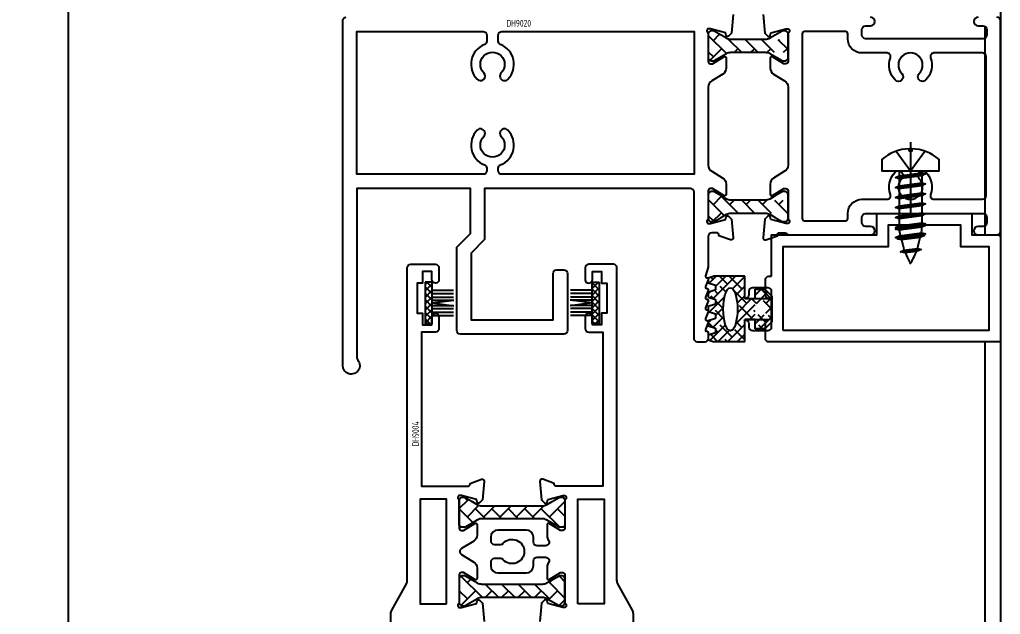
# Model space of a CAD drawing. Header units: millimetres. Extents: x 161920 to 181521, y -136232 to -127655.
# Drawn here: x 180211.3 to 180348.8, y -128738.2 to -128654.9 of the extents above; entities that cross this region are included whole.
import ezdxf
from ezdxf.enums import TextEntityAlignment as Align

# ---------------------------------------------------------------- set-up
doc = ezdxf.new("R2010")
doc.units = ezdxf.units.MM
doc.header["$LTSCALE"] = 10
doc.header["$PDMODE"] = 3
for name, pattern in [('CENTER', [50.800000000000004, 31.75, -6.35, 6.35, -6.35]), ('DASHDOT', [1, 0.5, -0.25, 0, -0.25]), ('DASHED', [19.049999999999997, 12.7, -6.35]), ('LG', [4.1, 4, 0.1])]:
    doc.linetypes.add(name, pattern=pattern)
for name, color, linetype in [('0BZ', 8, 'Continuous'), ('0ZX', 1, 'CENTER'), ('2-NORM', 3, 'Continuous'), ('2FC', 2, 'Continuous'), ('2FJ', 4, 'Continuous'), ('2PJ', 4, 'Continuous'), ('2TC', 8, 'Continuous'), ('2ZC', 3, 'Continuous'), ('CHICUN', 6, 'LG'), ('文字', 2, 'Continuous')]:
    doc.layers.add(name, color=color, linetype=linetype)
doc.styles.add('DIM', font='SimSun.ttf', dxfattribs={"width": 0.7})
doc.styles.add('kld-T', font='ros1.shx', dxfattribs={"width": 0.75, "bigfont": 'hztxt.shx'})
doc.dimstyles.new('5', dxfattribs={"dimscale": 5, "dimtxt": 2, "dimasz": 1, "dimexe": 1, "dimexo": 1, "dimgap": 1, "dimtad": 1, "dimdec": 0, "dimzin": 0, "dimdsep": 46, "dimtxsty": 'DIM', "dimblk": 'ARCHTICK', "dimcen": 0, "dimclrd": 5, "dimclre": 5, "dimclrt": 35, "dimadec": 0, "dimazin": 0, "dimtfac": 0.5, "dimtdec": 0, "dimtix": 1, "dimtmove": 2, "dimatfit": 2, "dimldrblk": 'A', "dimfxl": 0, "dimtolj": 1, "dimtzin": 0, "dimlwd": -1, "dimlwe": -1, "dimarcsym": 0})
pattern_1 = [(315, (175249.7407414573, -136434.0890251059), (2.298945566993703, 4.238599521456507e-16), [4.8768, -1.6256]), (45.00000000000001, (175250.8902134573, -136435.2384971059), (2.298945566993703, 4.238599521456507e-16), [4.8768, -1.6256])]

# ---------------------------------------------------------------- blocks, each defined once
blk = doc.blocks.new('A$C0A494031')
at = {"layer": '2TC'}
h = blk.add_hatch(dxfattribs=at)
h.set_pattern_fill('ANSI37', color=256, scale=0.2, style=0)
h.set_pattern_definition([(45, (-817.036922555526, -920.7952591909361), (-0.4490128060534576, 0.4490128060534577), []), (135, (-817.036922555526, -920.7952591909361), (-0.4490128060534577, -0.4490128060534576), [])])
h.paths.add_polyline_path([(7.25194695405662e-08, 0.9956283963492751), (7.251946998465542e-08, 2.213091647718102e-07), (5.801739443626502, 2.213091647718102e-07), (5.801739443626502, 0.9956283963492751)])
at = {"layer": '2PJ'}
for p, q in [((1.12597679650753, 0.9956283963492751), (1.12597679650753, 4.000000221309165)), ((1.607535945080599, 0.9956283963492751), (1.607535945080599, 4.000000221309165)), ((2.116613594926093, 0.9956283963492751), (2.116613594926093, 4.000000221309165)), ((2.900869758073895, 0.9956283963492751), (2.502518032641092, 4.056676704558413)), ((2.543138990662555, 0.9956283963492751), (2.543138990662555, 4.000000221309165)), ((2.900869758073895, 0.9956283963492751), (3.29922148350488, 4.056676704558413)), ((3.258600525483416, 0.9956283963492751), (3.258600525483416, 4.000000221309165)), ((3.685125921219878, 0.9956283963492751), (3.685125921219878, 4.000000221309165)), ((4.194203571065373, 0.9956283963492751), (4.194203571065373, 4.000000221309165)), ((4.675762719638442, 0.9956283963492751), (4.675762719638442, 4.000000221309165))]:
    blk.add_line(p, q, dxfattribs=at)
blk.add_lwpolyline([(7.25194695405662e-08, 2.213091647718102e-07), (5.801739443626502, 2.213091647718102e-07), (5.801739443626502, 0.9956283963492751), (7.25194695405662e-08, 0.9956283963492751)], close=True, dxfattribs=at)
blk = doc.blocks.new('*U134')
at = {"layer": '0ZX', "linetype": 'DASHDOT', "ltscale": 2}
blk.add_line((-4.013594962482784, 4.547473508864641e-13), (13.62638783478724, 1.136335470164609e-12), dxfattribs=at)
at = {"layer": '2PJ'}
for p, q in [((0, 1.609999999790034), (0.285973902283331, 1.609999999788215)), ((0.951946466399022, -2.109999999998763), (0.4340274357973612, 2.110000000001492)), ((0.7048105975527506, 1.609999999795036), (1.685973902282967, 1.609999999788215)), ((2.351946466398658, -2.109999999998763), (1.834027435796997, 2.110000000001492)), ((2.104810597552387, 1.609999999795036), (3.085973902282603, 1.609999999788215)), ((3.751946466398294, -2.109999999998763), (3.234027435796634, 2.110000000001492)), ((3.751946466397914, -2.109999999998763), (3.234027435796253, 2.110000000001492)), ((3.504810597552932, 1.609999999784122), (7.485973902283151, 1.609999999787987)), ((5.151946466397169, -2.109999999998763), (4.634027435795509, 2.110000000001492)), ((6.551946466396425, -2.109999999998763), (6.034027435794764, 2.110000000001492)), ((7.951946466395681, -2.109999999998763), (7.43402743579402, 2.110000000001492)), ((8.151946466398842, -2.109999999998081), (7.634027435797181, 2.110000000002173)), ((9.351946466394937, -2.109999999998763), (8.834027435793276, 2.110000000001492)), ((9.521514264263716, -1.862038667390835), (9.053160593102804, 1.954103191693548)), ((11.36632298166205, -1.412340550861928), (11.00867691182975, 1.501756683481971)), ((0, -1.609999999777301), (0.6811633047309442, -1.609999999781849)), ((1.100000000000364, -1.609999999775027), (2.08116330473058, -1.609999999781849)), ((2.5, -1.609999999775027), (3.481163304730217, -1.609999999781849)), ((3.899999999999636, -1.609999999775027), (7.881163304730764, -1.609999999781167))]:
    blk.add_line(p, q, dxfattribs=at)
blk.add_lwpolyline([(-2.753989394236669, -0.1999999999989086), (-3.096711439894534, -0.1999999999902684, 0.1728560565554886), (-1.599999999999454, -3.999999999999545), (9.094947017729282e-13, -3.999999999999545), (-9.094947017729282e-13, 4.000000000000455), (-1.599999999999454, 4.000000000000455, 0.1728560565554859), (-3.096711439894534, 0.1999999999911779), (-2.753989394236669, 0.2000000000002728)], format="xyb", close=True, dxfattribs=at)
at = {"layer": '2PJ', "linetype": 'DASHED', "ltscale": 0.5}
blk.add_lwpolyline([(-2.753989394236669, -2.022392732426397), (-9.094947017729282e-13, 4.547473508864641e-13), (-2.753989394236669, 2.022392732427306)], dxfattribs=at)
at = {"layer": '2PJ'}
for points in [[(0.6811633047309442, -1.609999999781394), (0.285973902283331, 1.609999999788215), (0.4340274357973612, 2.110000000001492), (0.70481059755366, 1.609999999784122), (1.100000000000364, -1.609999999774118), (0.951946466399022, -2.109999999998763)], [(2.08116330473058, -1.609999999781394), (1.685973902282967, 1.609999999788215), (1.834027435796997, 2.110000000001492), (2.104810597553296, 1.609999999784122), (2.5, -1.609999999774118), (2.351946466398658, -2.109999999998763)], [(3.481163304730217, -1.609999999781394), (3.085973902282603, 1.609999999788215), (3.234027435796634, 2.110000000001492), (3.504810597552932, 1.609999999784122), (3.899999999999636, -1.609999999774118), (3.751946466398294, -2.109999999998763)], [(3.481163304729836, -1.609999999781394), (3.085973902282223, 1.609999999788215), (3.234027435796253, 2.110000000001492), (3.504810597552552, 1.609999999784122), (3.899999999999256, -1.609999999774118), (3.751946466397914, -2.109999999998763)], [(4.881163304729092, -1.609999999781394), (4.485973902281478, 1.609999999788215), (4.634027435795509, 2.110000000001492), (4.904810597551807, 1.609999999784122), (5.299999999998511, -1.609999999774118), (5.151946466397169, -2.109999999998763)], [(6.281163304728347, -1.609999999781394), (5.885973902280734, 1.609999999788215), (6.034027435794764, 2.110000000001492), (6.304810597551063, 1.609999999784122), (6.699999999997766, -1.609999999774118), (6.551946466396425, -2.109999999998763)], [(7.681163304727603, -1.609999999781394), (7.28597390227999, 1.609999999788215), (7.43402743579402, 2.110000000001492), (7.704810597550319, 1.609999999784122), (8.099999999997022, -1.609999999774118), (7.951946466395681, -2.109999999998763)], [(7.881163304730764, -1.609999999780712), (7.485973902283151, 1.609999999788897), (7.634027435797181, 2.110000000002173), (7.90481059755348, 1.609999999784804), (8.300000000000184, -1.609999999773436), (8.151946466398842, -2.109999999998081)], [(9.081163304726859, -1.609999999781394), (8.685973902279246, 1.609999999788215), (8.834027435793276, 2.110000000001492), (9.104810597549575, 1.609999999784122), (9.499999999996279, -1.609999999774118), (9.351946466394937, -2.109999999998763)], [(9.521514264262807, -1.862038667395837), (9.250731102596548, -1.362038667179832), (8.905107059588774, 1.454103191478907), (9.053160593102804, 1.954103191692183), (9.33828727532182, 1.33723230477949), (9.654890505265941, -1.242448207833377)], [(11.49438921443107, -0.749484187921326), (11.36632298166114, -1.41234055086602), (11.09553981999398, -0.9123405506491059), (10.86062337831663, 1.001756683272788), (11.00867691182975, 1.501756683486064), (11.30048866299239, 0.8304159098058784)]]:
    blk.add_lwpolyline(points, close=True, dxfattribs=at)
for points in [[(8.905107059589684, 1.454103191478907, 0.012378992745279), (8.217674737339623, 1.609999999799356), (7.90481059755348, 1.609999999784804)], [(11.49438921443198, -0.7494841879208712, 0.02955717727004745), (13, 1.136335470164609e-12, 0.03325021381056233), (11.30048866299239, 0.8304159098058784)]]:
    blk.add_lwpolyline(points, format="xyb", dxfattribs=at)
for centre, radius, start, end in [((3.671404178084052, -28.00000012250042), 29.87953765589694, 76.07764451724213, 79.06719388077363), ((5.41345871235808, 12.34886332681049), 14.23774887001626, 281.6888918049649, 285.6353479936418), ((3.388422684534861, 29.41422729814309), 31.29057960516283, 281.5525678774918, 284.2591400734871)]:
    blk.add_arc(centre, radius, start, end, dxfattribs=at)
blk = doc.blocks.new('_ArchTick')
at = {"color": 0, "linetype": 'ByBlock', "const_width": 0.15}
blk.add_lwpolyline([(-0.5, -0.5), (0.5, 0.5)], dxfattribs=at)
blk = doc.blocks.new('*D157')
at = {"color": 5, "ltscale": 0.15}
for p, q in [((180207.8519331652, -128604.5692058768), (180172.8519331652, -128604.5692058768)), ((180177.8519331652, -128604.5692058768), (180177.8519331652, -128654.5692058768)), ((180207.8519331652, -128654.5692058768), (180172.8519331652, -128654.5692058768))]:
    blk.add_line(p, q, dxfattribs=at)
at = {"layer": 'Defpoints', "color": 0, "ltscale": 0.15}
for p in [(180285.6356851617, -128604.5692058768), (180177.8519331652, -128654.5692058768), (180284.6356851617, -128654.5692058768)]:
    blk.add_point(p, dxfattribs=at)
at = {"color": 5, "ltscale": 0.15, "xscale": 5, "yscale": 5, "zscale": 5}
for p, rotation in [((180177.8519331652, -128604.5692058768), 90), ((180177.8519331652, -128654.5692058768), 270)]:
    blk.add_blockref('_ArchTick', p, dxfattribs=dict(at, rotation=rotation))
at = {"color": 35, "ltscale": 0.15, "insert": (180167.8519331652, -128629.5692058768), "char_height": 10, "attachment_point": 5, "rotation": 90, "style": 'DIM'}
blk.add_mtext('\\A1;50', dxfattribs=at)
blk = doc.blocks.new('A')
for p, q in [((-1.435067392276324, 1.147654099946521), (-1.089590771724033, 1.437450103912852)), ((-1.089590771724033, 1.437450103912852), (0, 0)), ((-1.435067392276324, 1.147654099946521), (-0.3688396396728422, 0)), ((-0.3688396396728422, 3.637978807091713e-12), (-2.127066897330224, 0)), ((-1.435067392276324, -1.147654099946521), (-0.3688396396728422, 0)), ((-1.089590771724033, -1.437450103912852), (0, 0)), ((-1.435067392276324, -1.147654099946521), (-1.089590771724033, -1.437450103912852))]:
    blk.add_line(p, q)
for points in [[(-1.435067392276324, 1.147654099946521), (-1.089590771724033, 1.437450103912852), (-0.3688396396728422, 0), (0, 0)], [(-1.435067392276324, -1.147654099946521), (-1.089590771724033, -1.437450103912852), (-0.3688396396728422, 0), (0, 0)]]:
    blk.add_solid(points)
blk = doc.blocks.new('*D158')
at = {"color": 5, "ltscale": 0.15}
for p, q in [((180207.8519331652, -128654.5692058768), (180172.8519331652, -128654.5692058768)), ((180177.8519331652, -128654.5692058768), (180177.8519331652, -128704.5692058768)), ((180207.8519331652, -128704.5692058768), (180172.8519331652, -128704.5692058768))]:
    blk.add_line(p, q, dxfattribs=at)
at = {"layer": 'Defpoints', "color": 0, "ltscale": 0.15}
for p in [(180284.6356851617, -128654.5692058768), (180177.8519331652, -128704.5692058768), (180257.8105943395, -128704.5692058768)]:
    blk.add_point(p, dxfattribs=at)
at = {"color": 5, "ltscale": 0.15, "xscale": 5, "yscale": 5, "zscale": 5}
for p, rotation in [((180177.8519331652, -128654.5692058768), 90), ((180177.8519331652, -128704.5692058768), 270)]:
    blk.add_blockref('_ArchTick', p, dxfattribs=dict(at, rotation=rotation))
at = {"color": 35, "ltscale": 0.15, "insert": (180167.8519331652, -128679.5692058767), "char_height": 10, "attachment_point": 5, "rotation": 90, "style": 'DIM'}
blk.add_mtext('\\A1;50', dxfattribs=at)

msp = doc.modelspace()

# ---------------------------------------------------------------- hatches: boundary and pattern name
at = {"layer": '0BZ'}
h = msp.add_hatch(dxfattribs=at)
h.set_pattern_fill('ANSI38', color=256, scale=0.3)
h.set_pattern_definition([(45, (180307.8644623977, -128700.0460116963), (-0.6735192090801864, 0.6735192090801865), []), (135, (180307.8644623977, -128700.0460116963), (-2.020557627240559, 0.6735192090801866), [2.38125, -1.42875])])
h.paths.add_polyline_path([(180312.9827888506, -128693.9822969907), (180312.9827888506, -128690.8460116963), (180308.664462362, -128690.8460116963), (180307.8644623977, -128691.1126783828), (180307.8644623977, -128691.7793450097), (180308.8644623977, -128692.1126783828), (180308.8644623977, -128692.7793450097), (180307.8644623977, -128693.1126783828), (180307.8644623977, -128693.7793450097), (180308.8644623977, -128694.1126783828), (180308.8644623977, -128694.7793450097), (180307.8644623977, -128695.1126783828), (180307.8644623977, -128695.7793450097), (180308.8644623977, -128696.1126783828), (180308.8644623977, -128696.7793450097), (180307.8644623977, -128697.1126783828), (180307.8644623977, -128697.7793450097), (180308.8644623977, -128698.1126783828), (180308.8644623977, -128698.7793450097), (180307.8644623977, -128699.1126783828), (180307.8644623977, -128699.7793450097), (180308.664462362, -128700.0460116963), (180312.9827888505, -128700.0460116963), (180312.9827888506, -128696.9181943347), (180314.4164760226, -128696.9181943347), (180314.4164760226, -128698.2366071727), (180315.7693242984, -128698.2366071727), (180316.7730484512, -128697.2328830199), (180316.7730484512, -128693.6591403726), (180315.7693242984, -128692.6554162198), (180314.4164760226, -128692.6554162198), (180314.4164760226, -128693.9822969907)])
h.paths.add_polyline_path([(180314.449642129, -128694.6583218194), (180315.9446039913, -128694.6583218194), (180315.9446039913, -128696.252947806), (180314.449642129, -128696.252947806)], flags=16)
edge = h.paths.add_edge_path(flags=16)
edge.add_ellipse((180310.9593403561, -128695.4806381228), major_axis=(1.653224644787743e-15, -3.000000000596629), ratio=0.3353306644191201, start_angle=0, end_angle=360)
at = {"layer": '2TC'}
h = msp.add_hatch(dxfattribs=at)
h.set_pattern_fill('AR-HBONE', color=256, scale=0.016, angle=-89.99999999999999, style=0)
h.set_pattern_definition([(315, (175249.7407414573, -136436.3028279954), (2.298945566993703, 4.238599521456507e-16), [4.8768, -1.6256]), (45.00000000000001, (175250.8902134573, -136437.4522999955), (2.298945566993703, 4.238599521456507e-16), [4.8768, -1.6256])])
edge = h.paths.add_edge_path()
edge.add_line((180319.0430376133, -128682.00279347), (180319.0430376133, -128680.20279347))
edge.add_line((180319.0430376133, -128680.20279347), (180311.0285421826, -128680.20279347))
edge.add_arc((180311.0285421826, -128679.0027931595), 1.200000310549608, 239.9521503416187, 270, ccw=False)
edge.add_line((180310.4276743396, -128680.0415224701), (180309.6605943396, -128679.59864847))
edge.add_line((180309.6605943396, -128679.59864847), (180308.6769713396, -128679.0307544701))
edge.add_arc((180308.572272821, -128679.2127930645), 0.2099995944478963, 60.09487121507249, 90)
edge.add_line((180308.572272821, -128679.00279347), (180308.2605943396, -128679.00279347))
edge.add_arc((180308.2605943396, -128679.40279347), 0.3999999999941082, 90, 180)
edge.add_line((180307.8605943396, -128679.40279347), (180307.8605943396, -128682.8027934701))
edge.add_arc((180308.2605943396, -128682.8027934701), 0.3999999999941651, 180, 270)
edge.add_line((180308.2605943396, -128683.20279347), (180308.5722744439, -128683.20279347))
edge.add_arc((180308.5722744439, -128682.9927934422), 0.2100000278846732, 270, 299.9045499480131)
edge.add_line((180308.6769713396, -128683.17483347), (180309.6605943396, -128682.6069384701))
edge.add_line((180309.6605943396, -128682.6069384701), (180310.4276743396, -128682.1640654701))
edge.add_arc((180311.0285437951, -128683.2027933478), 1.199999877753303, 89.99999999861029, 120.04795056112059, ccw=False)
edge.add_line((180311.0285437951, -128682.00279347), (180319.0430376133, -128682.00279347))
edge = h.paths.add_edge_path()
edge.add_line((180319.0430376133, -128659.4717846117), (180319.0430376133, -128657.6717846117))
edge.add_line((180319.0430376133, -128657.6717846117), (180311.0285421826, -128657.6717846117))
edge.add_arc((180311.0285421826, -128656.4717843011), 1.200000310549608, 239.9521503416187, 270, ccw=False)
edge.add_line((180310.4276743396, -128657.5105136117), (180309.6605943396, -128657.0676396117))
edge.add_line((180309.6605943396, -128657.0676396117), (180308.6769713396, -128656.4997456117))
edge.add_arc((180308.572272821, -128656.6817842061), 0.2099995944478963, 60.09487121507249, 90)
edge.add_line((180308.572272821, -128656.4717846117), (180308.2605943396, -128656.4717846117))
edge.add_arc((180308.2605943396, -128656.8717846117), 0.4000000000013841, 90, 180)
edge.add_line((180307.8605943396, -128656.8717846117), (180307.8605943396, -128660.2717846117))
edge.add_arc((180308.2605943396, -128660.2717846117), 0.3999999999941651, 180, 270)
edge.add_line((180308.2605943396, -128660.6717846117), (180308.5722744439, -128660.6717846117))
edge.add_arc((180308.5722744439, -128660.4617845838), 0.2100000278846732, 270, 299.9045499480131)
edge.add_line((180308.6769713396, -128660.6438246117), (180309.6605943396, -128660.0759296117))
edge.add_line((180309.6605943396, -128660.0759296117), (180310.4276743396, -128659.6330566117))
edge.add_arc((180311.0285437951, -128660.6717844894), 1.199999877760579, 90, 120.0479505623234, ccw=False)
edge.add_line((180311.0285437951, -128659.4717846117), (180319.0430376133, -128659.4717846117))
h = msp.add_hatch(dxfattribs=at)
h.set_pattern_fill('AR-HBONE', color=256, scale=0.016, angle=-89.99999999999999, style=0)
h.set_pattern_definition(pattern_1)
edge = h.paths.add_edge_path()
edge.add_arc((180284.5926464966, -128721.8224190584), 1.200000310506415, 269.9999447562459, 300.047849659773)
edge.add_line((180285.1935143396, -128722.8611483689), (180285.9605943396, -128722.4182743689))
edge.add_line((180285.9605943396, -128722.4182743689), (180286.9442173396, -128721.8503803689))
edge.add_arc((180287.0489158582, -128722.0324189634), 0.2099995944443974, 90.00041433352982, 119.90512877606471, ccw=False)
edge.add_line((180287.0489143396, -128721.8224193689), (180287.3605943396, -128721.8224193689))
edge.add_arc((180287.3605943396, -128722.2224193689), 0.3999999999941792, 0, 89.99999999583122, ccw=False)
edge.add_line((180287.7605943396, -128722.2224193689), (180287.7605943396, -128725.6224193689))
edge.add_arc((180287.3605943396, -128725.6224193689), 0.4000000000232831, -89.99999999583122, 0, ccw=False)
edge.add_line((180287.3605943396, -128726.0224193689), (180287.0489143396, -128726.0224193689))
edge.add_arc((180287.0489142352, -128725.8124193411), 0.2100000278587945, 240.0954500568908, 270.00002847499894, ccw=False)
edge.add_line((180286.9442173396, -128725.9944593689), (180285.9605943396, -128725.4265643689))
edge.add_line((180285.9605943396, -128725.4265643689), (180285.1935143396, -128724.9836913689))
edge.add_arc((180284.5926448841, -128726.0224192467), 1.199999877706056, 59.95204944033578, 89.99997825128142)
edge.add_line((180284.5926453396, -128724.8224193689), (180280.3605943396, -128724.8224193689))
edge.add_line((180280.3605943396, -128724.8224193689), (180276.1285433396, -128724.8224193689))
edge.add_arc((180276.1285447279, -128726.0224189963), 1.199999627396103, 90.00006628698424, 120.0479537681423)
edge.add_line((180275.5276753396, -128724.9836913689), (180274.7605943396, -128725.4265643689))
edge.add_line((180274.7605943396, -128725.4265643689), (180273.7769723396, -128725.9944593689))
edge.add_arc((180273.6722753774, -128725.8124190918), 0.2100002771049206, 269.999716854348, 299.9045317818922, ccw=False)
edge.add_line((180273.6722743396, -128726.0224193689), (180273.3605943396, -128726.0224193689))
edge.add_arc((180273.3605943396, -128725.6224193689), 0.3999999999941792, 180, 269.99999999583116, ccw=False)
edge.add_line((180272.9605943396, -128725.6224193689), (180272.9605943396, -128722.2224193689))
edge.add_arc((180273.3605943396, -128722.2224193689), 0.4000000000232831, 90.00000000416878, 180, ccw=False)
edge.add_line((180273.3605943396, -128721.8224193689), (180273.6722743396, -128721.8224193689))
edge.add_arc((180273.6722737544, -128722.0324192126), 0.2099998436905448, 60.09488938587691, 89.99984033817452, ccw=False)
edge.add_line((180273.7769723396, -128721.8503803689), (180274.7605943396, -128722.4182743689))
edge.add_line((180274.7605943396, -128722.4182743689), (180275.5276753396, -128722.8611483689))
edge.add_arc((180276.1285431154, -128721.8224193087), 1.20000006019889, 239.9521471321191, 270.0000107055206)
edge.add_line((180276.1285433396, -128723.0224193689), (180280.3605943396, -128723.0224193689))
edge.add_line((180280.3605943396, -128723.0224193689), (180284.5926453396, -128723.0224193689))
h = msp.add_hatch(dxfattribs=at)
h.set_pattern_fill('AR-HBONE', color=256, scale=0.016, angle=-89.99999999999999, style=0)
h.set_pattern_definition(pattern_1)
edge = h.paths.add_edge_path()
edge.add_arc((180284.5926464966, -128737.0262993768), 1.200000310506415, 59.95215034022698, 90.0000552437541, ccw=False)
edge.add_line((180285.1935143396, -128735.9875700663), (180285.9605943396, -128736.4304440663))
edge.add_line((180285.9605943396, -128736.4304440663), (180286.9442173396, -128736.9983380663))
edge.add_arc((180287.0489158582, -128736.8162994719), 0.2099995944443974, 240.0948712239353, 269.9995856664702)
edge.add_line((180287.0489143396, -128737.0262990663), (180287.3605943396, -128737.0262990663))
edge.add_arc((180287.3605943396, -128736.6262990663), 0.3999999999941792, 270.0000000041688, 360)
edge.add_line((180287.7605943396, -128736.6262990663), (180287.7605943396, -128733.2262990663))
edge.add_arc((180287.3605943396, -128733.2262990663), 0.4000000000232831, 0, 89.99999999583119)
edge.add_line((180287.3605943396, -128732.8262990663), (180287.0489143396, -128732.8262990663))
edge.add_arc((180287.0489142352, -128733.0362990942), 0.2100000278733464, 89.99997153294164, 119.9045499499926)
edge.add_line((180286.9442173396, -128732.8542590663), (180285.9605943396, -128733.4221540663))
edge.add_line((180285.9605943396, -128733.4221540663), (180285.1935143396, -128733.8650270663))
edge.add_arc((180284.5926448841, -128732.8262991886), 1.199999877706056, 270.0000217487186, 300.04795055966423, ccw=False)
edge.add_line((180284.5926453396, -128734.0262990663), (180280.3605943396, -128734.0262990663))
edge.add_line((180280.3605943396, -128734.0262990663), (180276.1285433396, -128734.0262990663))
edge.add_arc((180276.1285447279, -128732.8262994389), 1.199999627396103, 239.9520462318577, 269.99993371301576, ccw=False)
edge.add_line((180275.5276753396, -128733.8650270663), (180274.7605943396, -128733.4221540663))
edge.add_line((180274.7605943396, -128733.4221540663), (180273.7769723396, -128732.8542590663))
edge.add_arc((180273.6722753774, -128733.0362993435), 0.2100002771194305, 60.09546821122446, 90.00028313771142)
edge.add_line((180273.6722743396, -128732.8262990663), (180273.3605943396, -128732.8262990663))
edge.add_arc((180273.3605943396, -128733.2262990663), 0.4000000000087311, 90.00000000416884, 180)
edge.add_line((180272.9605943396, -128733.2262990663), (180272.9605943396, -128736.6262990663))
edge.add_arc((180273.3605943396, -128736.6262990663), 0.4000000000232831, 180, 269.9999999958312)
edge.add_line((180273.3605943396, -128737.0262990663), (180273.6722743396, -128737.0262990663))
edge.add_arc((180273.6722737544, -128736.8162992226), 0.2099998436905448, 270.0001596618255, 299.9051106141231)
edge.add_line((180273.7769723396, -128736.9983380663), (180274.7605943396, -128736.4304440663))
edge.add_line((180274.7605943396, -128736.4304440663), (180275.5276753396, -128735.9875700663))
edge.add_arc((180276.1285431154, -128737.0262991265), 1.20000006019889, 89.9999892944794, 120.04785286788089, ccw=False)
edge.add_line((180276.1285433396, -128735.8262990663), (180280.3605943396, -128735.8262990663))
edge.add_line((180280.3605943396, -128735.8262990663), (180284.5926453396, -128735.8262990663))

# ---------------------------------------------------------------- linework, layer by layer
at = {"layer": '2-NORM', "color": 134}
for p, q in [((180218.1104367463, -128324.5693042821), (180218.1104367463, -130704.5692058807)), ((180348.8086479641, -128324.5693042821), (180348.8086479641, -130704.5692058807)), ((180346.6086479641, -128655.8101037511), (180346.6086479641, -128685.0692058768)), ((180346.6086479641, -128700.0650520137), (180346.6086479641, -130704.5692058808))]:
    msp.add_line(p, q, dxfattribs=at)
at = {"layer": '2FC'}
msp.add_lwpolyline([(180316.7430376121, -128690.8650520137), (180316.7430376121, -128685.0692058768), (180331.5105943396, -128685.0692058768), (180331.5105943396, -128682.0692058768), (180344.8105943396, -128682.0692058768), (180344.8105943396, -128685.0692058768), (180348.5105943396, -128685.0692058768, -0.4142135623730953), (180348.8105943396, -128685.3692058768), (180348.8105943396, -128700.0650520137), (180316.3605943383, -128700.0650520137, -0.4142135623773571), (180315.8605943383, -128699.5650520137), (180315.8605943383, -128697.4650520137, -0.4142135623762916), (180316.3605943383, -128696.9650520137), (180313.0430376121, -128696.9650520137, -0.4142135623773569), (180313.5430376121, -128697.4650520137), (180313.5430376121, -128697.9650520137, 0.4142135623762917), (180314.0430376121, -128698.4650520137), (180316.2430376121, -128698.4650520137, 0.4142135623773572), (180316.7430376121, -128697.9650520137), (180316.7430376121, -128692.9650520137, 0.4142135623762916), (180316.2430376121, -128692.4650520137), (180314.0430376121, -128692.4650520137, 0.4142135623773572), (180313.5430376121, -128692.9650520137), (180313.5430376121, -128693.4650520137, -0.4142135623762916), (180313.0430376121, -128693.9650520137), (180316.3605943383, -128693.9650520137, -0.4142135623773571), (180315.8605943383, -128693.4650520137), (180315.8605943383, -128691.3650520137, -0.4142135623762916), (180316.3605943383, -128690.8650520137)], format="xyb", close=True, dxfattribs=at)
msp.add_lwpolyline([(180318.343037612, -128698.4650520137), (180318.343037612, -128686.6692058768), (180333.1105943396, -128686.6692058768), (180333.1105943396, -128683.6692058768), (180343.2105943396, -128683.6692058768), (180343.2105943396, -128686.6692058768), (180347.2105943396, -128686.6692058768), (180347.2105943396, -128698.4650520137)], close=True, dxfattribs=at)
at = {"layer": '2FJ'}
for points in [[(180311.0285433396, -128657.6717846117, -0.1318651509074683), (180310.4276743396, -128657.5105136117), (180309.6605943396, -128657.0676396117), (180308.6769713396, -128656.4997456117, 0.1312295528989635), (180308.5722743396, -128656.4717846117), (180308.2605943396, -128656.4717846117, 0.414213562373095), (180307.8605943396, -128656.8717846117), (180307.8605943396, -128660.2717846117, 0.414213562373095), (180308.2605943396, -128660.6717846117), (180308.5722743396, -128660.6717846117, 0.131228949151852), (180308.6769713396, -128660.6438246117), (180309.6605943396, -128660.0759296117), (180310.4276743396, -128659.6330566117, -0.131865257038811), (180311.0285433396, -128659.4717846117), (180315.2605943396, -128659.4717846117), (180315.8750886133, -128659.4717846117, -0.1318650735683425), (180316.4759566133, -128659.6330566117), (180317.2430376133, -128660.0759296117), (180318.2266596133, -128660.6438246117, 0.1312299988951963), (180318.3313576133, -128660.6717846117), (180318.6430376133, -128660.6717846117, 0.414213562373095), (180319.0430376133, -128660.2717846117), (180319.0430376133, -128656.8717846117, 0.414213562373095), (180318.6430376133, -128656.4717846117), (180318.3313576133, -128656.4717846117, 0.1312306026405593), (180318.2266596133, -128656.4997456117), (180317.2430376133, -128657.0676396117), (180316.4759566133, -128657.5105136117, -0.1318649674368789), (180315.8750886133, -128657.6717846117), (180315.2605943396, -128657.6717846117)], [(180311.0285433396, -128680.20279347, -0.1318651509074683), (180310.4276743396, -128680.04152247), (180309.6605943396, -128679.59864847), (180308.6769713396, -128679.03075447, 0.1312295528989635), (180308.5722743396, -128679.00279347), (180308.2605943396, -128679.00279347, 0.414213562373095), (180307.8605943396, -128679.40279347), (180307.8605943396, -128682.8027934701, 0.414213562373095), (180308.2605943396, -128683.20279347), (180308.5722743396, -128683.20279347, 0.131228949151852), (180308.6769713396, -128683.17483347), (180309.6605943396, -128682.60693847), (180310.4276743396, -128682.16406547, -0.131865257038811), (180311.0285433396, -128682.00279347), (180315.2605943396, -128682.00279347), (180315.8750886133, -128682.00279347, -0.1318650735683425), (180316.4759566133, -128682.16406547), (180317.2430376133, -128682.60693847), (180318.2266596133, -128683.17483347, 0.1312299988951963), (180318.3313576133, -128683.20279347), (180318.6430376133, -128683.20279347, 0.414213562373095), (180319.0430376133, -128682.8027934701), (180319.0430376133, -128679.40279347, 0.414213562373095), (180318.6430376133, -128679.00279347), (180318.3313576133, -128679.00279347, 0.1312306026405593), (180318.2266596133, -128679.03075447), (180317.2430376133, -128679.59864847), (180316.4759566133, -128680.04152247, -0.1318649674368789), (180315.8750886133, -128680.20279347), (180315.2605943396, -128680.20279347)], [(180284.5926453396, -128723.0224193689, 0.1318651509074683), (180285.1935143396, -128722.8611483689), (180285.9605943396, -128722.4182743689), (180286.9442173396, -128721.8503803689, -0.1312295528989635), (180287.0489143396, -128721.8224193689), (180287.3605943396, -128721.8224193689, -0.414213562373095), (180287.7605943396, -128722.2224193689), (180287.7605943396, -128725.6224193689, -0.414213562373095), (180287.3605943396, -128726.0224193689), (180287.0489143396, -128726.0224193689, -0.131228949151852), (180286.9442173396, -128725.9944593689), (180285.9605943396, -128725.4265643689), (180285.1935143396, -128724.9836913689, 0.131865257038811), (180284.5926453396, -128724.8224193689), (180280.3605943396, -128724.8224193689), (180276.1285433396, -128724.8224193689, 0.1318650735683425), (180275.5276753396, -128724.9836913689), (180274.7605943396, -128725.4265643689), (180273.7769723396, -128725.9944593689, -0.1312299988951963), (180273.6722743396, -128726.0224193689), (180273.3605943396, -128726.0224193689, -0.414213562373095), (180272.9605943396, -128725.6224193689), (180272.9605943396, -128722.2224193689, -0.414213562373095), (180273.3605943396, -128721.8224193689), (180273.6722743396, -128721.8224193689, -0.1312306026405593), (180273.7769723396, -128721.8503803689), (180274.7605943396, -128722.4182743689), (180275.5276753396, -128722.8611483689, 0.1318649674368789), (180276.1285433396, -128723.0224193689), (180280.3605943396, -128723.0224193689)], [(180284.5926453396, -128735.8262990663, -0.1318651509074683), (180285.1935143396, -128735.9875700663), (180285.9605943396, -128736.4304440663), (180286.9442173396, -128736.9983380663, 0.1312295528989635), (180287.0489143396, -128737.0262990663), (180287.3605943396, -128737.0262990663, 0.414213562373095), (180287.7605943396, -128736.6262990663), (180287.7605943396, -128733.2262990663, 0.414213562373095), (180287.3605943396, -128732.8262990663), (180287.0489143396, -128732.8262990663, 0.131228949151852), (180286.9442173396, -128732.8542590663), (180285.9605943396, -128733.4221540663), (180285.1935143396, -128733.8650270663, -0.131865257038811), (180284.5926453396, -128734.0262990663), (180280.3605943396, -128734.0262990663), (180276.1285433396, -128734.0262990663, -0.1318650735683425), (180275.5276753396, -128733.8650270663), (180274.7605943396, -128733.4221540663), (180273.7769723396, -128732.8542590663, 0.1312299988951963), (180273.6722743396, -128732.8262990663), (180273.3605943396, -128732.8262990663, 0.414213562373095), (180272.9605943396, -128733.2262990663), (180272.9605943396, -128736.6262990663, 0.414213562373095), (180273.3605943396, -128737.0262990663), (180273.6722743396, -128737.0262990663, 0.1312306026405593), (180273.7769723396, -128736.9983380663), (180274.7605943396, -128736.4304440663), (180275.5276753396, -128735.9875700663, -0.1318649674368789), (180276.1285433396, -128735.8262990663), (180280.3605943396, -128735.8262990663)]]:
    msp.add_lwpolyline(points, format="xyb", close=True, dxfattribs=at)
at = {"layer": '2PJ'}
for p, q in [((180308.664462362, -128690.8460116963), (180307.8644623977, -128691.1126783828)), ((180307.8644623977, -128691.1126783828), (180307.8644623977, -128691.7793450097)), ((180307.8644623977, -128691.7793450097), (180308.8644623977, -128692.1126783828)), ((180312.9827888506, -128690.8460116963), (180308.664462362, -128690.8460116963)), ((180308.8644623977, -128692.1126783828), (180308.8644623977, -128692.7793450097)), ((180312.9827888506, -128693.9822969907), (180312.9827888506, -128690.8460116963)), ((180308.8644623977, -128692.7793450097), (180307.8644623977, -128693.1126783828)), ((180307.8644623977, -128693.1126783828), (180307.8644623977, -128693.7793450097)), ((180314.4164760226, -128692.6554162198), (180315.7693242984, -128692.6554162198)), ((180314.4164760226, -128693.9822969907), (180314.4164760226, -128692.6554162198)), ((180315.7693242984, -128692.6554162198), (180316.7730484512, -128693.6591403726)), ((180307.8644623977, -128693.7793450097), (180308.8644623977, -128694.1126783828)), ((180308.8644623977, -128694.7793450097), (180307.8644623977, -128695.1126783828)), ((180308.8644623977, -128694.1126783828), (180308.8644623977, -128694.7793450097)), ((180312.9827888506, -128693.9822969907), (180314.4164760226, -128693.9822969907)), ((180316.7730484512, -128693.6591403726), (180316.7730484512, -128697.2328830199)), ((180307.8644623977, -128695.1126783828), (180307.8644623977, -128695.7793450097)), ((180307.8644623977, -128695.7793450097), (180308.8644623977, -128696.1126783828)), ((180308.8644623977, -128696.1126783828), (180308.8644623977, -128696.7793450097)), ((180308.8644623977, -128696.7793450097), (180307.8644623977, -128697.1126783828)), ((180307.8644623977, -128697.1126783828), (180307.8644623977, -128697.7793450097)), ((180312.9827888505, -128700.0460116963), (180312.9827888506, -128696.9181943347)), ((180314.4164760226, -128696.9181943347), (180312.9827888506, -128696.9181943347)), ((180314.4164760226, -128698.2366071727), (180314.4164760226, -128696.9181943347)), ((180316.7730484512, -128697.2328830199), (180315.7693242984, -128698.2366071727)), ((180307.8644623977, -128697.7793450097), (180308.8644623977, -128698.1126783828)), ((180308.8644623977, -128698.7793450097), (180307.8644623977, -128699.1126783828)), ((180308.8644623977, -128698.1126783828), (180308.8644623977, -128698.7793450097)), ((180315.7693242984, -128698.2366071727), (180314.4164760226, -128698.2366071727)), ((180307.8644623977, -128699.1126783828), (180307.8644623977, -128699.7793450097)), ((180307.8644623977, -128699.7793450097), (180308.664462362, -128700.0460116963)), ((180312.9827888505, -128700.0460116963), (180308.664462362, -128700.0460116963))]:
    msp.add_line(p, q, dxfattribs=at)
msp.add_ellipse((180310.9593403561, -128695.4806381228), major_axis=(1.653224644787743e-15, -3.000000000596629), ratio=0.3353306644191201, start_param=3.141592653589794, end_param=9.42477796076938, dxfattribs=at)
at = {"layer": '2ZC'}
for points in [[(180311.359452749, -128654.1958565331), (180311.1334391512, -128656.7792037777), (180310.7020156958, -128657.210627233, -0.5773502691896808), (180310.3674091743, -128657.1209696858), (180310.2633563502, -128656.7326392594), (180308.1605943396, -128656.1692058768), (180307.9605943396, -128656.1692058768, 0.8430389971003626), (180307.8605943396, -128656.7520485893), (180307.8605943396, -128660.7692058768, 0.4142135623733169), (180308.1605943396, -128661.0692058768), (180308.466113885, -128661.0692058768), (180310.0563924132, -128660.0984957173, -0.5855240683202693), (180310.3605943396, -128660.2692058768), (180310.3605943396, -128661.6947891102, -0.2614125764231366), (180309.8816039714, -128662.5483399075), (180308.3395847077, -128663.489592486, 0.2614125764231374), (180307.8605943396, -128664.3431432833), (180307.8605943396, -128675.2952684703, 0.2614125764231388), (180308.3395847077, -128676.1488192675), (180309.8816039714, -128677.0900718461, -0.2614125764231374), (180310.3605943396, -128677.9436226434), (180310.3605943396, -128679.3692058768), (180310.3605943396, -128679.3692058768, -0.5855240683202693), (180310.0563924132, -128679.5399160362), (180308.466113885, -128678.5692058768), (180308.1605943396, -128678.5692058768, 0.4142135623733169), (180307.8605943396, -128678.8692058768), (180307.8605943396, -128682.8863631643, 0.8430389971003625), (180307.9605943396, -128683.4692058768), (180308.1605943396, -128683.4692058768), (180310.2633563502, -128682.9057724942), (180310.3674091743, -128682.5174420678, -0.5773502691896939), (180310.7020156958, -128682.4277845206), (180311.1334391512, -128682.8592079759), (180311.359452749, -128685.4425552205, -0.5486187866268308), (180310.9579882966, -128685.7506097295), (180309.3605943396, -128685.1692058768), (180309.3605943396, -128685.0692058768, 0.4142135623735391), (180309.0605943396, -128684.7692058768), (180308.3605943396, -128684.7692058768, 0.414213562373095), (180307.8605943396, -128685.2692058768), (180307.8605943396, -128689.5692058768), (180307.4698428945, -128690.8090902698, 0.506738349182559), (180307.6605943396, -128691.0692058768, -0.5279300905750124), (180307.8469025353, -128691.3419331495), (180307.4742861438, -128692.2964786041, 0.5279300905750125), (180307.6605943396, -128692.5692058768, -0.5279300905749958), (180307.8469025353, -128692.8419331495), (180307.4742861438, -128693.7964786041, 0.5279300905750289), (180307.6605943396, -128694.0692058768, -0.5279300905750124), (180307.8469025353, -128694.3419331495), (180307.4742861438, -128695.2964786041, 0.5279300905750579), (180307.6605943396, -128695.5692058768, -0.5279300905750124), (180307.8469025353, -128695.8419331495), (180307.4742861438, -128696.7964786041, 0.5279300905750125), (180307.6605943396, -128697.0692058768, -0.5279300905749958), (180307.8469025353, -128697.3419331495), (180307.4742861438, -128698.2964786041, 0.5279300905750289), (180307.6605943396, -128698.5692058768, -0.4142135623730951), (180307.8605943396, -128698.7692058768), (180307.8605943396, -128699.5692058768, -0.4142135623730969), (180307.3605943396, -128700.0692058768), (180306.3605943396, -128700.0692058768, -0.4142135623730945), (180305.8605943396, -128699.5692058768), (180305.8605943396, -128679.0692058768, 0.4142135623730945), (180305.3605943396, -128678.5692058768), (180276.5105943396, -128678.5692058768), (180276.5105943396, -128685.6970506571), (180274.6105943396, -128687.5970506571), (180274.6105943396, -128696.9686235323), (180286.1105943396, -128696.9686235323), (180286.1105943396, -128690.4686235323, -0.414213562373095), (180286.6105943396, -128689.9686235323), (180287.6105943396, -128689.9686235323, -0.414213562373095), (180288.1105943396, -128690.4686235323), (180288.1105943396, -128698.4686235323, -0.414213562373095), (180287.6105943396, -128698.9686235323), (180273.1105943396, -128698.9686235323, -0.414213562373095), (180272.6105943396, -128698.4686235323), (180272.6105943396, -128686.7686235323), (180274.5105943396, -128684.8686235323), (180274.5105943396, -128678.5692058768), (180258.6105943396, -128678.5692058768), (180258.6105943396, -128702.2737607619, 0.1768631598763724), (180258.7282413984, -128702.5959505016, -1.429729666467432), (180256.6105943396, -128703.3692058768), (180256.6105943396, -128655.0692058768, -0.414213562373095), (180257.1105943396, -128654.5692058768)], [(180315.5441792039, -128654.1958565331), (180315.7701928017, -128656.7792037777), (180316.2016162571, -128657.210627233, 0.5773502691896809), (180316.5362227786, -128657.1209696858), (180316.6402756028, -128656.7326392594), (180318.7430376133, -128656.1692058768), (180318.9430376133, -128656.1692058768, -0.8430389971003626), (180319.0430376133, -128656.7520485893), (180319.0430376133, -128660.7692058768, -0.4142135623733169), (180318.7430376133, -128661.0692058768), (180318.4375180679, -128661.0692058768), (180316.8472395397, -128660.0984957173, 0.5855240683202443), (180316.5430376133, -128660.2692058768), (180316.5430376133, -128661.6947891102, 0.2614125764231414), (180317.0220279815, -128662.5483399075), (180318.5640472452, -128663.489592486, -0.2614125764231388), (180319.0430376133, -128664.3431432833), (180319.0430376133, -128675.2952684703, -0.261412576423139), (180318.5640472452, -128676.1488192675), (180317.0220279815, -128677.0900718461, 0.2614125764231373), (180316.5430376133, -128677.9436226434), (180316.5430376133, -128679.3692058768, 0.5855240683202854), (180316.8472395397, -128679.5399160362), (180318.4375180679, -128678.5692058768), (180318.7430376133, -128678.5692058768, -0.414213562373317), (180319.0430376133, -128678.8692058768), (180319.0430376133, -128682.8863631643, -0.8430389971003625), (180318.9430376133, -128683.4692058768), (180318.7430376133, -128683.4692058768), (180316.6402756028, -128682.9057724942), (180316.5362227786, -128682.5174420678, 0.5773502691896932), (180316.2016162571, -128682.4277845206), (180315.7701928017, -128682.8592079759), (180315.5441792039, -128685.4425552205, 0.5486187866268203), (180315.9456436563, -128685.7506097295), (180317.5430376133, -128685.1692058768), (180317.5430376133, -128685.0692058768, -0.4142135623735389), (180317.8430376133, -128684.7692058768), (180318.5430376133, -128684.7692058768, -0.2277350772922746), (180318.9333499882, -128684.9567058768, 0.2277350772922817), (180319.1675374132, -128685.0692058768), (180330.6105943396, -128685.0692058768, 0.9999999999999999), (180330.6105943396, -128683.8692058768), (180329.9105943396, -128683.8692058768, -0.4142135623730857), (180329.4105943396, -128683.3692058768), (180329.4105943396, -128682.5692058768, -0.4142135623730945), (180329.9105943396, -128682.0692058768), (180346.4105943396, -128682.0692058768, -0.4142135623730997), (180346.9105943396, -128682.5692058768), (180346.9105943396, -128683.3692058768, -0.4142135623730857), (180346.4105943396, -128683.8692058768), (180345.7105943396, -128683.8692058768, 0.9999999999999999), (180345.7105943396, -128685.0692058768), (180348.3105943396, -128685.0692058768, 0.414213562373095), (180348.8105943396, -128684.5692058768), (180348.8105943396, -128655.0692058768, 0.414213562373095), (180348.3105943396, -128654.5692058768)], [(180345.7105943396, -128654.5692058768, 0.9999999999999999), (180345.7105943396, -128655.7692058768), (180346.4105943396, -128655.7692058768, -0.414213562373095), (180346.9105943396, -128656.2692058768), (180346.9105943396, -128657.0692058768, -0.4142135623730955), (180346.4105943396, -128657.5692058768), (180329.9105943396, -128657.5692058768, -0.4142135623730945), (180329.4105943396, -128657.0692058768), (180329.4105943396, -128656.2692058768, -0.4142135623730858), (180329.9105943396, -128655.7692058768), (180330.6105943396, -128655.7692058768, 0.9999999999999999), (180330.6105943396, -128654.5692058768)], [(180263.3605943396, -128754.0692058768), (180263.3605943396, -128738.1174963425, -0.1273161933096115), (180263.4861657725, -128737.6323420567), (180265.5350229067, -128733.9395390445, 0.1273161933098251), (180265.6605943396, -128733.4543847587), (180265.6605943395, -128689.6824264219, -0.4142135623730992), (180266.1605943395, -128689.1824264219), (180269.6105943395, -128689.1824264219, -0.414213562373095), (180270.1105943395, -128689.6824264219), (180270.1105943395, -128691.3324264219, -0.9999999999990904), (180269.1105943395, -128691.3324264219), (180269.1105943395, -128690.1824264219), (180267.8105943395, -128690.1824264219), (180267.8105943395, -128691.8324264219), (180267.0605943395, -128691.8324264219), (180267.0605943395, -128696.0324264219), (180267.8105943395, -128696.0324264219), (180267.8105943395, -128697.6824264219), (180269.1105943395, -128697.6824264219), (180269.1105943395, -128696.5324264219, -1.000000000000916), (180270.1105943395, -128696.5324264219), (180270.1105943395, -128698.1824264219, -0.414213562373095), (180269.6105943395, -128698.6824264219), (180267.6605943395, -128698.6824264219), (180267.6605943395, -128720.2692058768), (180274.1605943395, -128720.2692058768, 0.4142135623735391), (180274.4605943396, -128719.9692058768), (180274.4605943396, -128719.8692058768), (180276.0579882966, -128719.287802024, -0.5486187866272954), (180276.459452749, -128719.5958565331), (180276.2334391511, -128722.1792037777), (180275.8020156958, -128722.610627233, -0.5773502691896516), (180275.4674091743, -128722.5209696858), (180275.3633563502, -128722.1326392594), (180273.2605943396, -128721.5692058768), (180273.0605943396, -128721.5692058768, 0.84303899710001), (180272.9605943396, -128722.1520485892), (180272.9605943396, -128726.1692058768, 0.414213562373317), (180273.2605943396, -128726.4692058768), (180273.5661138849, -128726.4692058768), (180275.1563924132, -128725.4984957173, -0.5855240683205365), (180275.4605943396, -128725.6692058768), (180275.4605943396, -128727.0947891102, -0.2614125764231191), (180274.9816039714, -128727.9483399075), (180273.2711090313, -128728.99243047, 0.5611738278360533), (180273.2711090313, -128729.8459812672), (180274.9816039714, -128730.8900718461, -0.2614125764229706), (180275.4605943396, -128731.7436226433), (180275.4605943396, -128733.1692058768, -0.5855240683205365), (180275.1563924132, -128733.3399160362), (180273.566113885, -128732.3692058768), (180273.2605943396, -128732.3692058768, 0.4142135623730992), (180272.9605943396, -128732.6692058768), (180272.9605943396, -128736.6863631643, 0.8430389971012634), (180273.0605943396, -128737.2692058768), (180273.2605943396, -128737.2692058768), (180275.3633563502, -128736.7057724942), (180275.4674091743, -128736.3174420678, -0.5773502691896195), (180275.8020156958, -128736.2277845205), (180276.2334391511, -128736.6592079759), (180276.459452749, -128739.2425552205, -0.5486187866283336)], [(180297.3605943396, -128754.0692058768), (180297.3605943396, -128738.1174963426, 0.1273161933089148), (180297.2350229067, -128737.6323420568), (180295.1861657725, -128733.9395390445, -0.1273161933089148), (180295.0605943396, -128733.4543847587), (180295.0605943395, -128689.6824264218, 0.414213562373095), (180294.5605943395, -128689.1824264218), (180291.1105943395, -128689.1824264219, 0.4142135623730992), (180290.6105943395, -128689.6824264219), (180290.6105943395, -128691.3324264219, 0.9999999999999997), (180291.6105943395, -128691.3324264219), (180291.6105943395, -128690.1824264219), (180292.9105943395, -128690.1824264218), (180292.9105943395, -128691.8324264219), (180293.6605943395, -128691.8324264219), (180293.6605943395, -128696.0324264219), (180292.9105943395, -128696.0324264219), (180292.9105943395, -128697.6824264218), (180291.6105943395, -128697.6824264219), (180291.6105943395, -128696.5324264219, 1.000000000000007), (180290.6105943395, -128696.5324264219), (180290.6105943395, -128698.1824264219, 0.414213562373095), (180291.1105943395, -128698.6824264219), (180293.0605943395, -128698.6824264218), (180293.0605943396, -128720.2692058768), (180286.5605943396, -128720.2692058768, -0.4142135623735431), (180286.2605943395, -128719.9692058768), (180286.2605943395, -128719.8692058768), (180284.6632003826, -128719.287802024, 0.5486187866275255), (180284.2617359301, -128719.5958565331), (180284.487749528, -128722.1792037777), (180284.9191729833, -128722.610627233, 0.5773502691908479), (180285.2537795048, -128722.5209696858), (180285.357832329, -128722.1326392594), (180287.4605943395, -128721.5692058768), (180287.6605943395, -128721.5692058768, -0.8430389970997815), (180287.7605943395, -128722.1520485892), (180287.7605943396, -128726.1692058768, -0.414213562373317), (180287.4605943396, -128726.4692058768), (180287.1550747942, -128726.4692058768), (180285.5647962659, -128725.4984957173, 0.5855240683206209), (180285.2605943396, -128725.6692058768), (180285.2605943396, -128727.2354751346, 0.1588182586147051), (180285.4525734445, -128727.8246289627, -0.6133830249596912), (180285.048562997, -128728.6192058768), (180283.8605943396, -128728.6192058768, -0.4142135623725622), (180283.3605943396, -128728.1192058768), (180283.3605943396, -128727.4192058768, 0.4142135623732282), (180282.3605943396, -128726.4192058768), (180278.3605943396, -128726.4192058768, 0.4142135623730992), (180277.3605943396, -128727.4192058768), (180277.3605943396, -128727.9171303853, 0.4142135623726289), (180277.8605943396, -128728.4171303853), (180278.7531836211, -128728.4171303853, 0.2077279985781705), (180279.118504239, -128728.2585111788, -2.534766554619343), (180279.118504239, -128730.5799005748, 0.2077279985781207), (180278.7531836211, -128730.4212813683), (180277.8605943396, -128730.4212813683, 0.4142135623726996), (180277.3605943396, -128730.9212813683), (180277.3605943396, -128731.4192058768, 0.4142135623732282), (180278.3605943396, -128732.4192058768), (180282.3605943396, -128732.4192058768, 0.414213562373095), (180283.3605943396, -128731.4192058768), (180283.3605943396, -128730.7192058768, -0.4142135623730992), (180283.8605943396, -128730.2192058768), (180285.04856299, -128730.2192058768, -0.6133830222099791), (180285.4525734398, -128731.0137827876, 0.1588182565657749), (180285.2605943396, -128731.6029366093), (180285.2605943396, -128733.1692058768, 0.5855240683183583), (180285.5647962659, -128733.3399160362), (180287.1550747942, -128732.3692058768), (180287.4605943396, -128732.3692058768, -0.414213562373095), (180287.7605943396, -128732.6692058768), (180287.7605943396, -128736.6863631643, -0.8430389971012201), (180287.6605943396, -128737.2692058768), (180287.4605943396, -128737.2692058768), (180285.357832329, -128736.7057724942), (180285.2537795048, -128736.3174420678, 0.5773502691910798), (180284.9191729833, -128736.2277845205), (180284.487749528, -128736.6592079759), (180284.2617359302, -128739.2425552205, 0.5486187866277358)]]:
    msp.add_lwpolyline(points, format="xyb", dxfattribs=at)
for points in [[(180278.4105943396, -128675.7188212386, -0.3066672782797842), (180278.7248800539, -128675.2545904727, 0.5324883198498335), (180279.7706907117, -128670.3873836791, 1.000000000000247), (180278.8346489505, -128671.2895066314, -2.352590496998194), (180276.3865397287, -128671.2895066314, 0.9999999999999999), (180275.4504979674, -128670.3873836791, 0.5324883198499436), (180276.4963086253, -128675.2545904727, -0.3066672782796989), (180276.8105943396, -128675.7188212386), (180276.8105943396, -128676.0692058768, -0.414213562373095), (180276.3105943396, -128676.5692058768), (180258.6105943396, -128676.5692058768), (180258.6105943396, -128656.5692058768), (180276.3105943396, -128656.5692058768, -0.414213562373095), (180276.8105943396, -128657.0692058768), (180276.8105943396, -128657.9195905149, -0.3066672782796913), (180276.4963086253, -128658.3838212809, 0.5324883198499432), (180275.4504979674, -128663.2510280745, 0.9999999999999999), (180276.3865397287, -128662.3489051222, -2.352590496998195), (180278.8346489505, -128662.3489051222, 1.000000000000247), (180279.7706907117, -128663.2510280745, 0.5324883198498337), (180278.7248800539, -128658.3838212809, -0.3066672782797892), (180278.4105943396, -128657.9195905149), (180278.4105943396, -128657.0692058768, -0.4142135623731283), (180278.9105943396, -128656.5692058768), (180305.8605943396, -128656.5692058768), (180305.8605943396, -128676.5692058768), (180278.9105943396, -128676.5692058768, -0.414213562373095), (180278.4105943396, -128676.0692058768)], [(180334.9865397287, -128662.4489051222, -0.9999999999999839), (180334.0504979674, -128663.3510280745, -0.286716627723975), (180333.3924316728, -128660.2406344482, 0.520850152196951), (180332.922737895, -128659.5692058768), (180329.4105943396, -128659.5692058768, -0.4142135623730974), (180327.4105943396, -128657.5692058768), (180327.4105943396, -128656.8692058768, 0.414213562373095), (180327.1105943396, -128656.5692058768), (180321.3430376133, -128656.5692058768, 0.4142135623730951), (180321.0430376133, -128656.8692058768), (180321.0430376133, -128682.7692058768, 0.4142135623730671), (180321.3430376133, -128683.0692058768), (180327.1105943396, -128683.0692058768, 0.414213562373095), (180327.4105943396, -128682.7692058768), (180327.4105943396, -128682.0692058768, -0.414213562373082), (180329.4105943396, -128680.0692058768), (180332.922737895, -128680.0692058768, 0.5208501521969442), (180333.3924316728, -128679.3977773054, -0.2867166277239753), (180334.0504979674, -128676.2873836791, -0.9999999999999999), (180334.9865397287, -128677.1895066314, 2.352590496998194), (180337.4346489505, -128677.1895066314, -1.000000000000247), (180338.3706907117, -128676.2873836791, -0.2867166277239352), (180339.0287570063, -128679.3977773054, 0.5208501521970667), (180339.4984507841, -128680.0692058768), (180346.3105943396, -128680.0692058768, 0.414213562373095), (180346.8105943396, -128679.5692058768), (180346.8105943396, -128660.0692058768, 0.414213562373095), (180346.3105943396, -128659.5692058768), (180339.4984507841, -128659.5692058768, 0.5208501521970703), (180339.0287570063, -128660.2406344482, -0.2867166277239365), (180338.3706907117, -128663.3510280745, -1.000000000000247), (180337.4346489505, -128662.4489051222, 2.352590496998195)]]:
    msp.add_lwpolyline(points, format="xyb", close=True, dxfattribs=at)
for points in [[(180271.1605943396, -128736.7692058768), (180271.1605943395, -128722.0692058768), (180267.4605943396, -128722.0692058768), (180267.4605943396, -128736.7692058768)], [(180289.5605943396, -128736.7692058768), (180289.5605943396, -128722.0692058768), (180293.2605943395, -128722.0692058768), (180293.2605943396, -128736.7692058768)]]:
    msp.add_lwpolyline(points, close=True, dxfattribs=at)

# ---------------------------------------------------------------- block references
at = {"layer": '2PJ', "rotation": 270}
msp.add_blockref('*U134', (180336.2105943396, -128676.0884451552), dxfattribs=at)
at = {"layer": 'CHICUN', "color": 6, "rotation": 270}
msp.add_blockref('A$C0A494031', (180268.1514944649, -128691.6829120332), dxfattribs=at)
at = {"layer": 'CHICUN', "color": 6, "xscale": -1, "rotation": 90}
msp.add_blockref('A$C0A494031', (180292.5696942145, -128691.6829120332), dxfattribs=at)

# ---------------------------------------------------------------- texts
at = {"layer": '文字', "style": 'kld-T', "width": 0.75}
msp.add_text('DH9020', height=0.9600000000000002, dxfattribs=at).set_placement((180279.5595175243, -128655.4095826504), align=Align.MIDDLE_LEFT)
msp.add_text('DH9004', height=0.9600000000000002, rotation=90, dxfattribs=at).set_placement((180266.8219412458, -128714.7033855399), align=Align.MIDDLE_LEFT)

# ---------------------------------------------------------------- dimensions: what is measured, and where the dimension line sits
at = {"color": 2, "ltscale": 0.15}
for base, p1, p2, picture, middle in [((180177.8519331652, -128654.5692058768), (180285.6356851617, -128604.5692058768), (180284.6356851617, -128654.5692058768), '*D157', (180167.8519331652, -128629.5692058768)), ((180177.8519331652, -128704.5692058768), (180284.6356851617, -128654.5692058768), (180257.8105943395, -128704.5692058768), '*D158', (180167.8519331652, -128679.5692058767))]:
    dim = msp.add_linear_dim(base=base, p1=p1, p2=p2, angle=90, dimstyle='5', dxfattribs=at)
    dim.commit()
    dim.dimension.update_dxf_attribs({"geometry": picture, "text_midpoint": middle})

doc.saveas('drawing.dxf')
